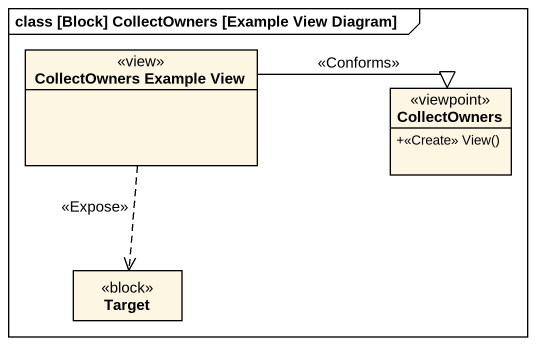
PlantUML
@startuml
mainframe class [Block] CollectOwners [Example View Diagram]
hide circle
hide empty members
skinparam classAttributeIconSize 0
class "CollectOwners Example View" as CollectOwners_Example_View <<view>>
class CollectOwners <<viewpoint>> {
  +<<Create>> View()
}
class Target <<block>>
CollectOwners_Example_View -right-|> CollectOwners : <<Conforms>>
CollectOwners_Example_View ..> Target : <<Expose>>
@enduml
